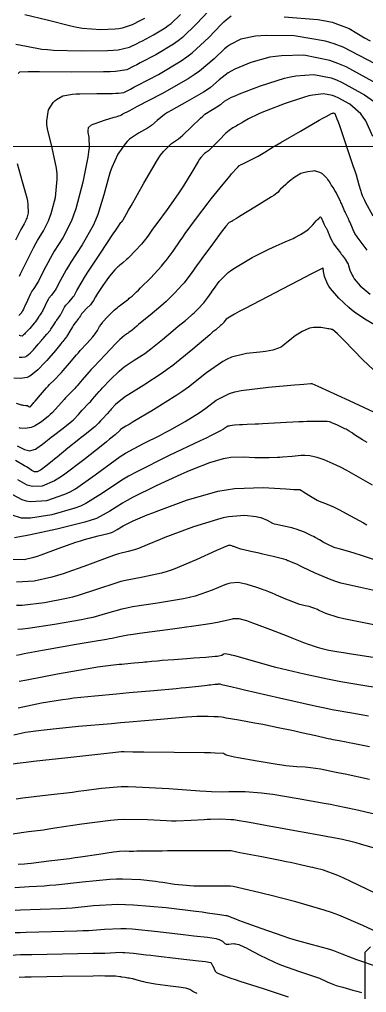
# Model space of a CAD drawing. Header units: metres. Extents: x 837117 to 838477, y 1189012 to 1191015.
# Drawn here: x 838280.9 to 838346.1, y 1189654.7 to 1189837.8 of the extents above; entities that cross this region are included whole.
import ezdxf

# ---------------------------------------------------------------- set-up
doc = ezdxf.new("R2010")
doc.units = ezdxf.units.M
doc.header["$LTSCALE"] = 0.3
doc.layers.add('COORD', color=7, linetype='Continuous', lineweight=20)
doc.layers.add('DRENAJE', color=5, linetype='Continuous', lineweight=25)
doc.layers.add('COTAS 10', color=1, linetype='Continuous')
doc.layers.add('COTAS INT', color=252, linetype='Continuous')

msp = doc.modelspace()

# ---------------------------------------------------------------- linework, layer by layer
at = {"layer": 'COORD'}
msp.add_line((837476.514, 1189813.872), (838476.514, 1189813.872), dxfattribs=at)
at = {"layer": 'COTAS 10'}
for points, elevation in [([(838280.178, 1189833.126), (838282.205, 1189832.742), (838285.062, 1189832.226), (838286.116, 1189832.123), (838287.284, 1189832.036), (838292.451, 1189831.867), (838297.444, 1189831.939), (838298.501, 1189832.004), (838299.418, 1189832.09), (838301.553, 1189832.565), (838302.989, 1189833.289), (838303.463, 1189833.533), (838303.971, 1189833.794), (838306.086, 1189834.893), (838308.285, 1189836.225), (838308.846, 1189836.634), (838309.386, 1189837.06), (838311.166, 1189838.743)], 1860), ([(838280.797, 1189774.254), (838281.377, 1189774.226), (838281.948, 1189774.331), (838282.11, 1189774.405), (838282.275, 1189774.498), (838282.887, 1189774.996), (838283.5, 1189775.634), (838283.665, 1189775.815), (838283.829, 1189775.998), (838284.405, 1189776.678), (838284.994, 1189777.387), (838285.165, 1189777.589), (838285.34, 1189777.794), (838286.003, 1189778.552), (838286.624, 1189779.299), (838286.773, 1189779.496), (838286.912, 1189779.69), (838287.33, 1189780.354), (838287.679, 1189780.944), (838287.775, 1189781.09), (838287.869, 1189781.23), (838288.205, 1189781.673), (838288.529, 1189782.118), (838288.616, 1189782.259), (838288.702, 1189782.408), (838289.001, 1189783.008), (838289.361, 1189783.655), (838289.485, 1189783.833), (838289.62, 1189784.01), (838290.194, 1189784.647), (838290.81, 1189785.36), (838290.971, 1189785.585), (838291.128, 1189785.823), (838291.661, 1189786.783), (838292.651, 1189788.498), (838293.096, 1189789.211), (838293.616, 1189790.028), (838296.111, 1189793.839), (838298.512, 1189797.452), (838298.972, 1189798.143), (838299.344, 1189798.701), (838299.948, 1189799.599), (838299.973, 1189799.623), (838299.987, 1189799.635), (838300.012, 1189799.655), (838300.042, 1189799.681), (838300.053, 1189799.691), (838300.065, 1189799.703), (838300.114, 1189799.753), (838300.163, 1189799.807), (838300.185, 1189799.833), (838300.215, 1189799.873), (838300.253, 1189799.928), (838300.269, 1189799.95), (838300.287, 1189799.974), (838300.371, 1189800.088), (838301.021, 1189801.228), (838301.397, 1189801.899), (838301.857, 1189802.726), (838304.224, 1189806.996), (838306.804, 1189811.355), (838307.398, 1189812.237), (838307.941, 1189812.978), (838309.468, 1189814.482), (838310.766, 1189815.319), (838311.164, 1189815.639), (838311.579, 1189815.998), (838313.22, 1189817.615), (838314.886, 1189819.252), (838315.318, 1189819.624), (838315.736, 1189819.96), (838317.142, 1189820.881), (838318.294, 1189821.534), (838318.553, 1189821.702), (838318.787, 1189821.864), (838319.414, 1189822.402), (838320.733, 1189823.155), (838321.402, 1189823.453), (838322.203, 1189823.789), (838326.194, 1189825.326), (838330.679, 1189826.74), (838331.792, 1189826.999), (838332.848, 1189827.2), (838336.194, 1189827.446), (838339.47, 1189826.784), (838340.482, 1189826.412), (838341.538, 1189825.959), (838345.732, 1189823.64), (838349.475, 1189820.955)], 1870), ([(838347.615, 1189780.314), (838345.786, 1189781.432), (838343.826, 1189782.718), (838343.292, 1189783.132), (838342.763, 1189783.572), (838340.884, 1189785.369), (838339.35, 1189787.184), (838339.038, 1189787.635), (838338.775, 1189788.064), (838338.231, 1189789.424), (838338.05, 1189790.401), (838338.015, 1189790.588), (838337.987, 1189790.738), (838337.941, 1189790.979), (838337.937, 1189790.983), (838337.936, 1189790.985), (838337.934, 1189790.987), (838337.928, 1189790.995), (838337.919, 1189791.002), (838337.915, 1189791.003), (838337.912, 1189791.003), (838337.897, 1189791), (838336.514, 1189790.287), (838335.647, 1189789.841), (838334.571, 1189789.285), (838328.938, 1189786.379), (838323.269, 1189783.419), (838322.169, 1189782.831), (838321.274, 1189782.343), (838319.74, 1189781.413), (838319.56, 1189781.168), (838319.519, 1189781.111), (838319.481, 1189781.058), (838319.377, 1189780.909), (838319.285, 1189780.786), (838319.255, 1189780.751), (838319.224, 1189780.714), (838319.096, 1189780.575), (838318.947, 1189780.43), (838318.902, 1189780.389), (838318.856, 1189780.347), (838318.676, 1189780.196), (838317.761, 1189779.422), (838317.25, 1189778.989), (838316.629, 1189778.461), (838313.457, 1189775.761), (838309.671, 1189772.704), (838308.663, 1189771.951), (838307.673, 1189771.239), (838304.239, 1189769.003), (838301.401, 1189767.238), (838300.785, 1189766.822), (838300.243, 1189766.438), (838298.9, 1189765.314), (838298.137, 1189764.493), (838297.961, 1189764.299), (838297.8, 1189764.121), (838297.345, 1189763.598), (838297.011, 1189763.209), (838296.926, 1189763.114), (838296.845, 1189763.026), (838296.579, 1189762.753), (838296.302, 1189762.468), (838296.213, 1189762.372), (838296.12, 1189762.269), (838295.74, 1189761.832), (838295.234, 1189761.313), (838295.06, 1189761.157), (838294.873, 1189760.996), (838294.077, 1189760.37), (838292.908, 1189759.469), (838292.486, 1189759.134), (838292.021, 1189758.762), (838289.985, 1189757.109), (838287.943, 1189755.44), (838287.474, 1189755.057), (838287.047, 1189754.71), (838285.854, 1189753.742), (838285.037, 1189753.13), (838284.848, 1189753.006), (838284.675, 1189752.901), (838284.182, 1189752.69), (838283.798, 1189752.679), (838283.693, 1189752.701), (838283.589, 1189752.734), (838283.219, 1189752.945), (838282.522, 1189753.404), (838282.212, 1189753.593), (838281.85, 1189753.809), (838280.12, 1189754.814)], 1880), ([(838279.194, 1189736.242), (838281.769, 1189736.178), (838283.591, 1189736.628), (838284.249, 1189736.833), (838284.975, 1189737.073), (838288.151, 1189738.231), (838291.499, 1189739.439), (838292.332, 1189739.711), (838293.125, 1189739.956), (838295.648, 1189740.613), (838297.577, 1189741.09), (838297.994, 1189741.221), (838298.361, 1189741.351), (838299.266, 1189741.818), (838300.077, 1189742.354), (838300.385, 1189742.529), (838300.729, 1189742.715), (838302.275, 1189743.479), (838304.892, 1189744.58), (838305.912, 1189744.977), (838307.06, 1189745.414), (838312.275, 1189747.33), (838318.168, 1189749.02), (838319.745, 1189749.316), (838321.297, 1189749.537), (838326.705, 1189749.714), (838330.95, 1189749.465), (838331.77, 1189749.418), (838332.435, 1189749.38), (838333.555, 1189749.321), (838333.889, 1189749.161), (838334.058, 1189749.058), (838334.262, 1189748.931), (838335.275, 1189748.264), (838336.507, 1189747.518), (838336.849, 1189747.341), (838337.19, 1189747.176), (838338.424, 1189746.69), (838339.896, 1189746.09), (838340.387, 1189745.855), (838340.915, 1189745.589), (838343.126, 1189744.378), (838345.527, 1189743.047), (838346.175, 1189742.706)], 1890), ([(838350.044, 1189711.728), (838345.764, 1189712.417), (838341.273, 1189713.173), (838340.038, 1189713.404), (838338.806, 1189713.644), (838334.388, 1189714.589), (838330.156, 1189715.602), (838329.042, 1189715.886), (838327.953, 1189716.171), (838324.229, 1189717.211), (838321.329, 1189718.039), (838320.759, 1189718.189), (838320.29, 1189718.306), (838319.44, 1189718.444), (838319.245, 1189718.347), (838319.19, 1189718.315), (838319.134, 1189718.281), (838318.927, 1189718.138), (838318.332, 1189717.985), (838318.032, 1189717.943), (838317.673, 1189717.902), (838315.886, 1189717.758), (838313.646, 1189717.607), (838313.001, 1189717.561), (838312.345, 1189717.514), (838309.889, 1189717.329), (838307.716, 1189717.154), (838307.239, 1189717.113), (838306.816, 1189717.075), (838305.737, 1189716.965), (838304.784, 1189716.862), (838304.44, 1189716.828), (838304.061, 1189716.792), (838302.405, 1189716.643), (838300.589, 1189716.483), (838300.11, 1189716.441), (838299.642, 1189716.399), (838298.036, 1189716.253), (838295.567, 1189715.917), (838294.554, 1189715.755), (838293.399, 1189715.563), (838288.036, 1189714.62), (838282.248, 1189713.502), (838280.823, 1189713.2)], 1900), ([(838348.683, 1189681.573), (838344.954, 1189682.615), (838344.137, 1189682.837), (838343.413, 1189683.029), (838341.573, 1189683.483), (838339.613, 1189683.867), (838338.813, 1189684.016), (838337.901, 1189684.184), (838333.679, 1189684.942), (838329.205, 1189685.745), (838328.135, 1189685.941), (838327.137, 1189686.125), (838324.143, 1189686.692), (838321.775, 1189687.086), (838321.172, 1189687.16), (838320.592, 1189687.219), (838318.688, 1189687.309), (838316.771, 1189687.264), (838316.182, 1189687.239), (838315.569, 1189687.209), (838313.146, 1189687.052), (838310.311, 1189686.954), (838309.439, 1189686.96), (838308.528, 1189686.981), (838304.922, 1189687.176), (838300.687, 1189687.23), (838299.381, 1189687.161), (838298.016, 1189687.056), (838292.601, 1189686.375), (838287.543, 1189685.593), (838286.402, 1189685.424), (838285.374, 1189685.277), (838282.601, 1189684.917), (838279.534, 1189684.485)], 1910), ([(838279.174, 1189661.746), (838281.066, 1189661.825), (838282.03, 1189661.849), (838283.186, 1189661.874), (838288.948, 1189661.972), (838294.745, 1189662.074), (838295.922, 1189662.102), (838296.913, 1189662.13), (838298.948, 1189662.229), (838299.965, 1189662.266), (838300.316, 1189662.254), (838300.695, 1189662.233), (838302.314, 1189662.078), (838304.701, 1189661.798), (838305.565, 1189661.698), (838306.517, 1189661.588), (838310.688, 1189661.109), (838314.509, 1189660.666), (838315.241, 1189660.579), (838315.83, 1189660.506), (838316.781, 1189660.374), (838316.811, 1189660.338), (838316.832, 1189660.317), (838316.877, 1189660.276), (838316.961, 1189660.151), (838316.997, 1189660.087), (838317.039, 1189660.011), (838317.235, 1189659.632), (838317.442, 1189659.215), (838317.491, 1189659.115), (838317.536, 1189659.022), (838317.669, 1189658.74), (838317.924, 1189658.482), (838318.047, 1189658.403), (838318.192, 1189658.321), (838318.904, 1189658), (838320.618, 1189657.403), (838321.396, 1189657.147), (838322.305, 1189656.853), (838326.68, 1189655.462), (838331.397, 1189653.86)], 1920)]:
    msp.add_lwpolyline(points, dxfattribs=dict(at, elevation=elevation))
at = {"layer": 'COTAS INT'}
for points, elevation in [([(838316.37, 1189839.321), (838314.177, 1189836.961), (838311.5, 1189834.43), (838310.688, 1189833.789), (838309.844, 1189833.174), (838306.538, 1189831.171), (838303.558, 1189829.619), (838302.92, 1189829.288), (838302.363, 1189829.001), (838301.029, 1189828.32), (838298.94, 1189828.012), (838297.909, 1189827.96), (838296.68, 1189827.921), (838290.606, 1189827.901), (838284.641, 1189827.945), (838283.482, 1189827.947), (838282.537, 1189827.945), (838280.902, 1189827.901), (838280.623, 1189827.659)], 1862), ([(838280.848, 1189789.468), (838281.081, 1189789.932), (838282.252, 1189792.315), (838283.6, 1189794.978), (838283.946, 1189795.618), (838284.279, 1189796.217), (838285.382, 1189798.032), (838286.349, 1189799.929), (838286.597, 1189800.58), (838286.836, 1189801.286), (838287.628, 1189804.289), (838287.978, 1189807.772), (838287.938, 1189808.779), (838287.839, 1189809.806), (838286.989, 1189813.672), (838286.14, 1189817.196), (838286.042, 1189818.007), (838286.003, 1189818.746), (838286.358, 1189820.821), (838287.224, 1189822.195), (838287.506, 1189822.492), (838287.808, 1189822.753), (838289.052, 1189823.396), (838290.857, 1189823.716), (838291.511, 1189823.774), (838292.233, 1189823.819), (838295.399, 1189823.87), (838298.374, 1189823.88), (838298.976, 1189823.899), (838299.481, 1189823.924), (838300.504, 1189824.075), (838301.738, 1189824.712), (838302.377, 1189825.044), (838303.145, 1189825.444), (838306.989, 1189827.45), (838311.295, 1189830.006), (838312.354, 1189830.753), (838313.355, 1189831.516), (838316.485, 1189834.413), (838318.797, 1189836.866), (838319.281, 1189837.35), (838319.698, 1189837.75), (838320.639, 1189838.487)], 1864), ([(838304.385, 1189837.97), (838304.006, 1189837.777), (838303.614, 1189837.578), (838302.078, 1189836.809), (838300.174, 1189836.165), (838299.548, 1189836.045), (838298.881, 1189835.949), (838296.116, 1189835.815), (838292.729, 1189836.118), (838291.669, 1189836.299), (838290.556, 1189836.521), (838286.096, 1189837.674), (838281.899, 1189838.698)], 1858), ([(838330.639, 1189838.316), (838336.974, 1189837.781), (838338.376, 1189837.556), (838339.625, 1189837.299), (838342.864, 1189836.091), (838345.762, 1189834.346), (838346.796, 1189833.75)], 1864), ([(838347.718, 1189829.465), (838341.706, 1189832.602), (838340.052, 1189833.223), (838338.404, 1189833.736), (838332.491, 1189834.693), (838327.379, 1189834.757), (838326.236, 1189834.707), (838325.211, 1189834.628), (838322.491, 1189834.1), (838320.533, 1189833.096), (838319.988, 1189832.718), (838319.442, 1189832.296), (838317.462, 1189830.409), (838314.742, 1189828.078), (838313.73, 1189827.376), (838312.607, 1189826.649), (838307.613, 1189823.819), (838303.002, 1189821.406), (838302.12, 1189820.943), (838301.408, 1189820.568), (838300.259, 1189819.953), (838300.185, 1189819.901), (838300.15, 1189819.88), (838300.109, 1189819.858), (838299.909, 1189819.755), (838299.288, 1189819.533), (838298.981, 1189819.434), (838298.616, 1189819.32), (838296.812, 1189818.773), (838295.017, 1189818.171), (838294.659, 1189818.021), (838294.361, 1189817.879), (838293.783, 1189817.427), (838293.694, 1189816.906), (838293.703, 1189816.721), (838293.728, 1189816.517), (838293.941, 1189815.633), (838293.95, 1189813.728), (838293.845, 1189812.88), (838293.695, 1189811.894), (838292.765, 1189807.177), (838291.44, 1189802.152), (838291.04, 1189800.971), (838290.625, 1189799.881), (838289.006, 1189796.706), (838287.409, 1189794.181), (838287.008, 1189793.501), (838286.624, 1189792.829), (838285.388, 1189790.471), (838284.43, 1189788.563), (838284.223, 1189788.174), (838284.04, 1189787.846), (838283.587, 1189787.165), (838283.224, 1189786.646), (838283.098, 1189786.419), (838282.96, 1189786.157), (838282.37, 1189784.91), (838281.827, 1189783.709), (838281.719, 1189783.475), (838281.631, 1189783.284), (838281.465, 1189782.952), (838281.42, 1189782.892), (838281.407, 1189782.874), (838281.394, 1189782.854), (838281.347, 1189782.775), (838281.263, 1189782.653), (838281.226, 1189782.607), (838281.183, 1189782.555), (838280.982, 1189782.322), (838280.759, 1189782.111)], 1866), ([(838348.522, 1189825.412), (838342.287, 1189828.858), (838340.716, 1189829.532), (838339.212, 1189830.085), (838334.343, 1189831.069), (838330.114, 1189830.978), (838329.014, 1189830.853), (838327.945, 1189830.684), (838324.343, 1189829.713), (838321.368, 1189828.443), (838320.695, 1189828.085), (838320.088, 1189827.726), (838318.438, 1189826.406), (838316.764, 1189824.971), (838316.142, 1189824.539), (838315.45, 1189824.091), (838312.377, 1189822.35), (838309.369, 1189820.683), (838308.719, 1189820.283), (838308.147, 1189819.91), (838306.739, 1189818.784), (838305.664, 1189817.842), (838305.302, 1189817.585), (838304.911, 1189817.329), (838303.268, 1189816.419), (838301.558, 1189815.26), (838301.127, 1189814.848), (838300.713, 1189814.397), (838299.368, 1189812.436), (838298.22, 1189809.916), (838297.93, 1189809.111), (838297.652, 1189808.26), (838296.75, 1189804.802), (838295.617, 1189801.069), (838295.194, 1189800.046), (838294.724, 1189799.026), (838292.63, 1189795.381), (838290.539, 1189792.144), (838290.07, 1189791.383), (838289.649, 1189790.68), (838288.524, 1189788.627), (838287.779, 1189787.193), (838287.597, 1189786.88), (838287.425, 1189786.603), (838286.891, 1189785.906), (838286.422, 1189785.328), (838286.292, 1189785.126), (838286.161, 1189784.906), (838285.685, 1189783.959), (838285.264, 1189783.059), (838285.168, 1189782.867), (838285.08, 1189782.701), (838284.835, 1189782.312), (838284.644, 1189782.061), (838284.591, 1189781.982), (838284.537, 1189781.899), (838284.339, 1189781.564), (838283.98, 1189781.051), (838283.825, 1189780.855), (838283.646, 1189780.636), (838282.795, 1189779.651), (838281.963, 1189778.741), (838281.795, 1189778.569), (838281.653, 1189778.432), (838281.367, 1189778.226), (838281.096, 1189778.288), (838280.964, 1189778.319), (838280.808, 1189778.357)], 1868), ([(838347.314, 1189815.761), (838345.963, 1189818.718), (838345.507, 1189819.408), (838345.015, 1189820.042), (838342.943, 1189821.869), (838340.79, 1189823.059), (838340.247, 1189823.292), (838339.728, 1189823.483), (838338.046, 1189823.823), (838336.004, 1189823.576), (838335.257, 1189823.398), (838334.431, 1189823.171), (838330.795, 1189821.954), (838327.216, 1189820.583), (838326.426, 1189820.26), (838325.724, 1189819.961), (838323.914, 1189819.086), (838322.866, 1189818.478), (838322.644, 1189818.347), (838322.452, 1189818.232), (838322.004, 1189817.955), (838321.695, 1189817.769), (838321.59, 1189817.713), (838321.477, 1189817.654), (838320.998, 1189817.421), (838320.267, 1189816.899), (838319.994, 1189816.657), (838319.691, 1189816.373), (838318.343, 1189814.998), (838316.992, 1189813.618), (838316.687, 1189813.331), (838316.412, 1189813.086), (838315.668, 1189812.545), (838314.962, 1189811.85), (838314.711, 1189811.507), (838314.436, 1189811.099), (838313.243, 1189809.084), (838311.711, 1189806.52), (838311.222, 1189805.766), (838310.706, 1189804.993), (838308.607, 1189802.042), (838306.664, 1189799.406), (838306.246, 1189798.831), (838305.88, 1189798.323), (838304.99, 1189797.05), (838304.296, 1189796.115), (838304.052, 1189795.82), (838303.787, 1189795.511), (838302.644, 1189794.265), (838301.498, 1189793.097), (838301.23, 1189792.836), (838300.984, 1189792.603), (838300.276, 1189791.987), (838299.704, 1189791.521), (838299.543, 1189791.383), (838299.382, 1189791.24), (838298.793, 1189790.69), (838298.086, 1189789.881), (838297.851, 1189789.575), (838297.598, 1189789.234), (838296.542, 1189787.706), (838295.564, 1189786.211), (838295.36, 1189785.891), (838295.185, 1189785.612), (838294.797, 1189784.939), (838294.477, 1189784.453), (838294.346, 1189784.291), (838294.195, 1189784.117), (838293.497, 1189783.388), (838292.818, 1189782.693), (838292.679, 1189782.54), (838292.562, 1189782.404), (838292.317, 1189782.057), (838292.139, 1189781.758), (838292.064, 1189781.652), (838291.978, 1189781.535), (838291.575, 1189781.033), (838291.094, 1189780.398), (838290.958, 1189780.199), (838290.822, 1189779.989), (838290.322, 1189779.143), (838289.877, 1189778.366), (838289.775, 1189778.199), (838289.683, 1189778.052), (838289.427, 1189777.697), (838289.033, 1189777.229), (838288.853, 1189777.01), (838288.642, 1189776.754), (838287.625, 1189775.509), (838286.382, 1189774.043), (838286.029, 1189773.647), (838285.672, 1189773.256), (838284.351, 1189771.882), (838283.032, 1189770.809), (838282.677, 1189770.608), (838282.326, 1189770.449), (838281.097, 1189770.221), (838279.845, 1189770.281)], 1872), ([(838280.246, 1189765.621), (838281.19, 1189765.311), (838281.397, 1189765.255), (838281.581, 1189765.212), (838282.051, 1189765.166), (838282.334, 1189765.162), (838282.4, 1189765.146), (838282.46, 1189765.124), (838282.634, 1189764.991), (838282.779, 1189764.893), (838282.823, 1189764.893), (838282.867, 1189764.905), (838283.037, 1189765.047), (838283.417, 1189765.502), (838283.594, 1189765.711), (838283.802, 1189765.957), (838284.811, 1189767.145), (838285.959, 1189768.458), (838286.255, 1189768.783), (838286.541, 1189769.091), (838287.496, 1189770.061), (838288.468, 1189771.058), (838288.765, 1189771.383), (838289.075, 1189771.728), (838290.296, 1189773.151), (838291.595, 1189774.673), (838291.953, 1189775.081), (838292.311, 1189775.484), (838293.6, 1189776.89), (838294.683, 1189778.091), (838294.911, 1189778.365), (838295.107, 1189778.613), (838295.558, 1189779.294), (838295.807, 1189779.781), (838295.876, 1189779.906), (838295.946, 1189780.027), (838296.202, 1189780.429), (838296.517, 1189780.846), (838296.625, 1189780.977), (838296.742, 1189781.114), (838297.24, 1189781.663), (838297.799, 1189782.242), (838297.956, 1189782.397), (838298.113, 1189782.551), (838298.685, 1189783.089), (838299.303, 1189783.625), (838299.489, 1189783.777), (838299.681, 1189783.932), (838300.428, 1189784.503), (838301.158, 1189785.05), (838301.339, 1189785.189), (838301.512, 1189785.322), (838302.063, 1189785.757), (838302.896, 1189786.528), (838303.247, 1189786.874), (838303.65, 1189787.276), (838305.541, 1189789.203), (838307.546, 1189791.373), (838308.022, 1189791.928), (838308.463, 1189792.462), (838309.766, 1189794.227), (838311.096, 1189796.166), (838311.554, 1189796.81), (838312.05, 1189797.502), (838314.165, 1189800.388), (838316.372, 1189803.317), (838316.927, 1189804.035), (838317.457, 1189804.713), (838319.168, 1189806.83), (838320.477, 1189808.39), (838320.754, 1189808.718), (838320.993, 1189809), (838321.549, 1189809.646), (838321.83, 1189809.954), (838321.897, 1189810.024), (838321.958, 1189810.088), (838322.139, 1189810.263), (838322.531, 1189810.496), (838322.725, 1189810.596), (838322.957, 1189810.711), (838324.103, 1189811.256), (838325.395, 1189811.892), (838325.718, 1189812.065), (838326.026, 1189812.236), (838327.014, 1189812.843), (838328.581, 1189813.813), (838329.254, 1189814.214), (838330.03, 1189814.672), (838333.698, 1189816.803), (838337.233, 1189818.832), (838337.926, 1189819.226), (838338.496, 1189819.547), (838339.52, 1189820.102), (838339.71, 1189820.165), (838339.753, 1189820.177), (838339.792, 1189820.186), (838339.898, 1189820.199), (838339.986, 1189820.182), (838340.013, 1189820.172), (838340.041, 1189820.159), (838340.153, 1189820.097), (838340.556, 1189819.129), (838340.767, 1189818.546), (838341.021, 1189817.826), (838342.3, 1189814.086), (838343.617, 1189810.136), (838343.895, 1189809.283), (838344.136, 1189808.534), (838344.693, 1189806.701), (838344.978, 1189805.694), (838345.047, 1189805.466), (838345.111, 1189805.26), (838345.309, 1189804.702), (838345.609, 1189804.059), (838345.738, 1189803.8), (838345.886, 1189803.507), (838347.283, 1189800.815)], 1874), ([(838280.453, 1189810.698), (838281.399, 1189807.315), (838282.233, 1189804.258), (838282.372, 1189803.58), (838282.47, 1189802.975), (838282.491, 1189801.401), (838282.233, 1189800.42), (838282.155, 1189800.189), (838282.074, 1189799.977), (838281.758, 1189799.357), (838281.306, 1189798.577), (838281.14, 1189798.263), (838280.956, 1189797.907), (838280.14, 1189796.266)], 1862), ([(838346.253, 1189794.384), (838345.311, 1189795.622), (838345.095, 1189795.905), (838344.898, 1189796.163), (838344.351, 1189796.878), (838343.938, 1189797.508), (838343.828, 1189797.712), (838343.718, 1189797.928), (838343.333, 1189798.814), (838342.971, 1189799.708), (838342.875, 1189799.929), (838342.781, 1189800.139), (838342.458, 1189800.803), (838342.153, 1189801.413), (838342.07, 1189801.588), (838341.989, 1189801.766), (838341.701, 1189802.435), (838341.391, 1189803.157), (838341.296, 1189803.368), (838341.197, 1189803.585), (838340.804, 1189804.412), (838340.397, 1189805.209), (838340.288, 1189805.407), (838340.182, 1189805.596), (838339.811, 1189806.195), (838339.479, 1189806.697), (838339.396, 1189806.823), (838339.317, 1189806.945), (838339.064, 1189807.34), (838338.81, 1189807.712), (838338.729, 1189807.818), (838338.645, 1189807.926), (838338.303, 1189808.329), (838337.901, 1189808.695), (838337.779, 1189808.78), (838337.651, 1189808.858), (838337.149, 1189809.078), (838336.702, 1189809.215), (838336.609, 1189809.24), (838336.53, 1189809.26), (838336.356, 1189809.286), (838336.112, 1189809.259), (838335.989, 1189809.245), (838335.109, 1189809.147), (838334.239, 1189808.962), (838334.005, 1189808.881), (838333.775, 1189808.787), (838332.967, 1189808.339), (838332.273, 1189807.855), (838332.113, 1189807.738), (838331.968, 1189807.629), (838331.562, 1189807.297), (838331.201, 1189806.976), (838331.084, 1189806.873), (838330.96, 1189806.765), (838330.452, 1189806.326), (838329.967, 1189805.883), (838329.857, 1189805.772), (838329.758, 1189805.666), (838329.491, 1189805.326), (838328.703, 1189804.703), (838328.277, 1189804.418), (838327.76, 1189804.085), (838325.139, 1189802.476), (838322.547, 1189800.917), (838322.049, 1189800.615), (838321.645, 1189800.369), (838320.978, 1189799.949), (838320.927, 1189799.899), (838320.912, 1189799.886), (838320.897, 1189799.874), (838320.836, 1189799.836), (838320.77, 1189799.802), (838320.732, 1189799.784), (838320.659, 1189799.754), (838320.555, 1189799.708), (838320.516, 1189799.69), (838320.473, 1189799.668), (838320.281, 1189799.571), (838319.665, 1189798.884), (838319.354, 1189798.492), (838318.983, 1189798.011), (838317.136, 1189795.543), (838315.159, 1189792.844), (838314.706, 1189792.217), (838314.294, 1189791.642), (838313.145, 1189790.003), (838312.135, 1189788.65), (838311.81, 1189788.256), (838311.466, 1189787.853), (838310.06, 1189786.327), (838308.418, 1189784.726), (838307.925, 1189784.275), (838307.416, 1189783.821), (838305.44, 1189782.154), (838303.649, 1189780.699), (838303.257, 1189780.379), (838302.909, 1189780.094), (838302.028, 1189779.361), (838301.458, 1189778.9), (838301.306, 1189778.787), (838301.157, 1189778.679), (838300.639, 1189778.342), (838299.769, 1189777.606), (838299.398, 1189777.247), (838298.97, 1189776.82), (838296.953, 1189774.719), (838294.84, 1189772.445), (838294.352, 1189771.909), (838293.906, 1189771.414), (838292.646, 1189769.967), (838291.72, 1189768.888), (838291.486, 1189768.627), (838291.26, 1189768.381), (838290.523, 1189767.625), (838289.756, 1189766.838), (838289.511, 1189766.571), (838289.252, 1189766.285), (838288.2, 1189765.075), (838287.015, 1189763.797), (838286.673, 1189763.467), (838286.324, 1189763.148), (838285.014, 1189762.079), (838283.721, 1189761.282), (838283.383, 1189761.133), (838283.054, 1189761.016), (838281.94, 1189760.855), (838281.027, 1189760.913), (838280.826, 1189760.934)], 1876), ([(838280.459, 1189757.536), (838281.559, 1189756.981), (838281.826, 1189756.876), (838282.077, 1189756.791), (838282.849, 1189756.657), (838283.614, 1189756.846), (838283.861, 1189756.965), (838284.123, 1189757.113), (838285.197, 1189757.885), (838286.468, 1189758.9), (838286.855, 1189759.201), (838287.257, 1189759.51), (838288.835, 1189760.698), (838290.336, 1189761.877), (838290.689, 1189762.18), (838291.015, 1189762.474), (838291.97, 1189763.454), (838292.686, 1189764.277), (838292.862, 1189764.472), (838293.029, 1189764.653), (838293.551, 1189765.189), (838294.052, 1189765.703), (838294.206, 1189765.871), (838294.366, 1189766.049), (838294.995, 1189766.782), (838295.853, 1189767.768), (838296.157, 1189768.104), (838296.489, 1189768.469), (838297.926, 1189770.017), (838299.606, 1189771.629), (838300.091, 1189772.034), (838300.585, 1189772.422), (838302.439, 1189773.673), (838304.415, 1189774.959), (838304.985, 1189775.369), (838305.565, 1189775.802), (838307.743, 1189777.561), (838309.769, 1189779.277), (838310.254, 1189779.684), (838310.705, 1189780.061), (838312.058, 1189781.175), (838313.136, 1189782.084), (838313.414, 1189782.332), (838313.683, 1189782.578), (838314.578, 1189783.451), (838315.345, 1189784.283), (838315.533, 1189784.503), (838315.71, 1189784.718), (838316.261, 1189785.456), (838316.888, 1189786.35), (838317.112, 1189786.664), (838317.36, 1189787.006), (838318.438, 1189788.478), (838320.129, 1189790.177), (838320.762, 1189790.661), (838321.467, 1189791.152), (838324.61, 1189792.975), (838327.755, 1189794.568), (838328.462, 1189794.913), (838329.097, 1189795.217), (838330.797, 1189795.97), (838331.994, 1189796.468), (838332.312, 1189796.612), (838332.624, 1189796.758), (838333.701, 1189797.307), (838334.69, 1189797.936), (838334.945, 1189798.132), (838335.193, 1189798.338), (838336.024, 1189799.161), (838336.67, 1189799.884), (838336.801, 1189800.027), (838336.912, 1189800.145), (838337.14, 1189800.363), (838337.23, 1189800.432), (838337.254, 1189800.456), (838337.278, 1189800.481), (838337.359, 1189800.589), (838337.438, 1189800.651), (838337.46, 1189800.647), (838337.483, 1189800.634), (838337.566, 1189800.512), (838337.701, 1189800.224), (838337.757, 1189800.107), (838337.82, 1189799.973), (838338.117, 1189799.356), (838338.425, 1189798.72), (838338.496, 1189798.574), (838338.561, 1189798.441), (838338.747, 1189798.072), (838338.918, 1189797.705), (838338.974, 1189797.573), (838339.035, 1189797.428), (838339.286, 1189796.799), (838339.645, 1189796.048), (838339.773, 1189795.827), (838339.914, 1189795.6), (838340.526, 1189794.734), (838341.189, 1189793.87), (838341.362, 1189793.644), (838341.53, 1189793.425), (838342.097, 1189792.681), (838342.56, 1189791.941), (838342.662, 1189791.723), (838342.754, 1189791.5), (838342.99, 1189790.65), (838343.387, 1189789.657), (838343.579, 1189789.345), (838343.807, 1189789.016), (838344.926, 1189787.691), (838346.81, 1189786.09)], 1878), ([(838349.467, 1189769.907), (838345.448, 1189773.76), (838341.883, 1189777.388), (838341.196, 1189778.076), (838340.638, 1189778.627), (838339.707, 1189779.476), (838339.61, 1189779.45), (838339.578, 1189779.45), (838339.545, 1189779.453), (838339.407, 1189779.49), (838339.025, 1189779.578), (838338.837, 1189779.613), (838338.614, 1189779.653), (838337.513, 1189779.835), (838336.164, 1189779.846), (838335.784, 1189779.777), (838335.401, 1189779.678), (838333.999, 1189779.06), (838332.682, 1189778.237), (838332.354, 1189778.007), (838332.043, 1189777.777), (838331.049, 1189776.942), (838330.121, 1189776.219), (838329.85, 1189776.06), (838329.574, 1189775.92), (838328.527, 1189775.562), (838327.107, 1189775.323), (838326.595, 1189775.258), (838326.032, 1189775.193), (838323.571, 1189774.96), (838320.715, 1189774.258), (838319.903, 1189773.897), (838319.081, 1189773.463), (838316.04, 1189771.294), (838312.619, 1189768.619), (838311.559, 1189767.867), (838310.451, 1189767.11), (838306.04, 1189764.333), (838302.216, 1189762.053), (838301.478, 1189761.609), (838300.879, 1189761.246), (838299.873, 1189760.611), (838299.786, 1189760.517), (838299.765, 1189760.495), (838299.747, 1189760.474), (838299.656, 1189760.369), (838299.646, 1189760.358), (838299.637, 1189760.348), (838299.606, 1189760.317), (838299.575, 1189760.284), (838299.564, 1189760.273), (838299.554, 1189760.261), (838299.51, 1189760.211), (838299.452, 1189760.151), (838299.432, 1189760.133), (838299.41, 1189760.115), (838299.319, 1189760.043), (838299.184, 1189759.939), (838299.136, 1189759.9), (838299.082, 1189759.858), (838298.848, 1189759.667), (838297.786, 1189758.809), (838297.21, 1189758.345), (838296.513, 1189757.783), (838292.978, 1189754.935), (838289.138, 1189752.054), (838288.247, 1189751.471), (838287.432, 1189750.981), (838285.114, 1189749.985), (838283.307, 1189749.933), (838282.815, 1189750.037), (838282.326, 1189750.193), (838280.587, 1189751.187)], 1882), ([(838278.616, 1189748.917), (838281.307, 1189747.463), (838282.101, 1189747.246), (838282.918, 1189747.108), (838286.046, 1189747.28), (838289.424, 1189748.443), (838290.399, 1189748.931), (838291.39, 1189749.49), (838295.11, 1189752.107), (838298.834, 1189754.891), (838299.828, 1189755.555), (838300.806, 1189756.173), (838304.203, 1189758.023), (838307.408, 1189759.599), (838308.264, 1189760.046), (838309.108, 1189760.496), (838312.043, 1189762.16), (838314.665, 1189763.803), (838315.31, 1189764.24), (838315.922, 1189764.67), (838317.84, 1189766.16), (838320.382, 1189767.416), (838321.387, 1189767.699), (838322.522, 1189767.953), (838327.707, 1189768.634), (838332.592, 1189769.034), (838333.538, 1189769.111), (838334.307, 1189769.172), (838335.615, 1189769.272), (838335.748, 1189769.275), (838335.776, 1189769.276), (838335.8, 1189769.277), (838335.855, 1189769.281), (838336.943, 1189768.798), (838337.618, 1189768.492), (838338.456, 1189768.11), (838342.831, 1189766.11), (838347.563, 1189763.885)], 1884), ([(838346.217, 1189758.201), (838345.357, 1189758.701), (838343.824, 1189759.648), (838343.493, 1189759.923), (838343.392, 1189759.999), (838343.287, 1189760.075), (838342.873, 1189760.347), (838342.268, 1189760.681), (838342.041, 1189760.795), (838341.79, 1189760.919), (838340.67, 1189761.446), (838339.592, 1189761.913), (838339.366, 1189761.999), (838339.173, 1189762.066), (838338.739, 1189762.154), (838338.297, 1189762.133), (838338.098, 1189762.132), (838337.866, 1189762.132), (838336.751, 1189762.152), (838334.896, 1189762.131), (838334.197, 1189762.107), (838333.417, 1189762.074), (838329.929, 1189761.889), (838326.531, 1189761.695), (838325.807, 1189761.656), (838325.178, 1189761.624), (838323.688, 1189761.565), (838322.786, 1189761.536), (838322.528, 1189761.523), (838322.265, 1189761.509), (838321.285, 1189761.439), (838320.42, 1189761.325), (838320.231, 1189761.283), (838320.064, 1189761.236), (838319.64, 1189761.027), (838319.32, 1189760.778), (838319.218, 1189760.707), (838319.111, 1189760.634), (838318.674, 1189760.36), (838316.907, 1189759.482), (838315.961, 1189759.028), (838314.816, 1189758.482), (838309.034, 1189755.75), (838302.807, 1189752.64), (838301.382, 1189751.857), (838300.088, 1189751.107), (838296.495, 1189748.677), (838293.366, 1189746.703), (838292.363, 1189746.24), (838291.302, 1189745.814), (838286.978, 1189744.575), (838282.934, 1189743.97), (838282.049, 1189743.942), (838281.266, 1189743.975), (838279.286, 1189744.599)], 1886), ([(838347.266, 1189750.176), (838342.406, 1189752.901), (838341.354, 1189753.462), (838340.429, 1189753.938), (838338.149, 1189754.96), (838336.851, 1189755.361), (838336.546, 1189755.448), (838336.263, 1189755.523), (838335.437, 1189755.704), (838334.518, 1189755.754), (838334.177, 1189755.746), (838333.799, 1189755.729), (838332.121, 1189755.59), (838330.292, 1189755.424), (838329.818, 1189755.389), (838329.358, 1189755.359), (838327.814, 1189755.294), (838326.189, 1189755.295), (838325.678, 1189755.307), (838325.141, 1189755.324), (838322.98, 1189755.428), (838320.577, 1189755.35), (838319.887, 1189755.251), (838319.186, 1189755.12), (838316.567, 1189754.369), (838313.397, 1189753.117), (838312.35, 1189752.67), (838311.229, 1189752.179), (838306.567, 1189750.044), (838302.106, 1189747.836), (838301.112, 1189747.3), (838300.222, 1189746.796), (838297.88, 1189745.247), (838295.342, 1189743.916), (838294.328, 1189743.55), (838293.18, 1189743.184), (838287.91, 1189741.871), (838282.949, 1189740.831), (838281.996, 1189740.638), (838281.225, 1189740.487), (838279.956, 1189740.281)], 1888), ([(838350.986, 1189734.979), (838345.157, 1189736.927), (838343.979, 1189737.311), (838342.989, 1189737.627), (838340.986, 1189738.208), (838340.222, 1189738.393), (838340.013, 1189738.46), (838339.805, 1189738.534), (838339.065, 1189738.857), (838338.347, 1189739.235), (838338.153, 1189739.343), (838337.961, 1189739.454), (838337.287, 1189739.866), (838336.45, 1189740.342), (838336.155, 1189740.493), (838335.834, 1189740.652), (838334.446, 1189741.296), (838332.895, 1189741.898), (838332.471, 1189742.031), (838332.048, 1189742.15), (838330.541, 1189742.459), (838329.166, 1189742.747), (838328.827, 1189742.853), (838328.506, 1189742.97), (838327.498, 1189743.486), (838326.295, 1189743.99), (838325.851, 1189744.098), (838325.358, 1189744.194), (838323.181, 1189744.427), (838320.194, 1189744.192), (838319.192, 1189743.991), (838318.114, 1189743.732), (838313.588, 1189742.308), (838309.199, 1189740.692), (838308.208, 1189740.312), (838307.313, 1189739.961), (838304.891, 1189738.939), (838303.253, 1189738.245), (838302.852, 1189738.101), (838302.475, 1189737.978), (838301.303, 1189737.709), (838299.511, 1189737.229), (838298.741, 1189736.974), (838297.853, 1189736.665), (838293.661, 1189735.108), (838289.108, 1189733.487), (838287.992, 1189733.138), (838286.939, 1189732.833), (838283.661, 1189732.091), (838280.298, 1189731.896)], 1892), ([(838348.931, 1189730.06), (838345.01, 1189730.895), (838341.312, 1189731.742), (838340.368, 1189732.024), (838339.459, 1189732.325), (838336.464, 1189733.581), (838334.099, 1189734.749), (838333.587, 1189734.994), (838333.138, 1189735.206), (838332.031, 1189735.687), (838331.446, 1189735.908), (838331.325, 1189735.954), (838331.222, 1189735.994), (838330.999, 1189736.086), (838330.563, 1189736.214), (838330.326, 1189736.277), (838330.038, 1189736.352), (838328.581, 1189736.721), (838326.851, 1189737.143), (838326.392, 1189737.252), (838325.942, 1189737.356), (838324.389, 1189737.701), (838323.078, 1189737.999), (838322.78, 1189738.074), (838322.511, 1189738.145), (838321.775, 1189738.373), (838321.286, 1189738.554), (838321.172, 1189738.595), (838321.067, 1189738.634), (838320.768, 1189738.741), (838320.547, 1189738.812), (838320.492, 1189738.827), (838320.439, 1189738.841), (838320.269, 1189738.874), (838319.232, 1189738.466), (838318.633, 1189738.202), (838317.898, 1189737.872), (838314.114, 1189736.132), (838309.735, 1189734.308), (838308.624, 1189733.924), (838307.558, 1189733.593), (838304.077, 1189732.834), (838300.827, 1189732.239), (838299.908, 1189732.01), (838298.979, 1189731.754), (838295.553, 1189730.598), (838291.901, 1189729.388), (838290.83, 1189729.097), (838289.733, 1189728.825), (838285.553, 1189728.003), (838281.402, 1189727.551), (838280.323, 1189727.512)], 1894), ([(838349.034, 1189723.581), (838343.104, 1189724.74), (838341.867, 1189725.014), (838340.805, 1189725.268), (838338.434, 1189726.015), (838337.349, 1189726.546), (838337.098, 1189726.664), (838336.869, 1189726.769), (838336.223, 1189727.04), (838335.665, 1189727.217), (838335.491, 1189727.262), (838335.309, 1189727.306), (838334.584, 1189727.449), (838333.548, 1189727.727), (838333.171, 1189727.856), (838332.754, 1189728.007), (838330.922, 1189728.741), (838329.162, 1189729.482), (838328.791, 1189729.638), (838328.47, 1189729.773), (838327.73, 1189730.081), (838327.104, 1189730.321), (838326.856, 1189730.412), (838326.575, 1189730.513), (838325.286, 1189730.97), (838323.862, 1189731.423), (838323.495, 1189731.523), (838323.139, 1189731.611), (838321.953, 1189731.834), (838320.537, 1189731.712), (838320.037, 1189731.581), (838319.489, 1189731.409), (838317.119, 1189730.438), (838313.915, 1189729.302), (838312.842, 1189729.025), (838311.688, 1189728.764), (838306.85, 1189727.96), (838302.144, 1189727.248), (838301.074, 1189727.046), (838300.105, 1189726.842), (838297.446, 1189726.088), (838294.695, 1189725.288), (838293.668, 1189725.055), (838292.527, 1189724.817), (838287.446, 1189723.916), (838282.506, 1189723.205), (838281.454, 1189723.088), (838280.538, 1189723.005)], 1896), ([(838348.171, 1189717.601), (838342.878, 1189718.428), (838341.804, 1189718.601), (838340.899, 1189718.749), (838339.045, 1189719.079), (838338.261, 1189719.271), (838338.031, 1189719.331), (838337.796, 1189719.394), (838336.899, 1189719.649), (838335.939, 1189719.949), (838335.664, 1189720.042), (838335.384, 1189720.138), (838334.342, 1189720.518), (838332.742, 1189721.136), (838332.11, 1189721.382), (838331.397, 1189721.661), (838328.143, 1189722.938), (838324.92, 1189724.16), (838324.228, 1189724.403), (838323.622, 1189724.606), (838322.154, 1189724.996), (838321.293, 1189725.031), (838321.069, 1189725.011), (838320.853, 1189724.977), (838320.123, 1189724.744), (838318.095, 1189724.296), (838317.06, 1189724.126), (838315.819, 1189723.936), (838309.623, 1189723.085), (838303.461, 1189722.257), (838302.24, 1189722.082), (838301.23, 1189721.93), (838299.338, 1189721.578), (838298.287, 1189721.317), (838297.808, 1189721.222), (838297.247, 1189721.118), (838294.543, 1189720.662), (838291.142, 1189720.101), (838290.143, 1189719.93), (838289.118, 1189719.753), (838285.205, 1189719.059), (838281.727, 1189718.411), (838280.975, 1189718.263), (838280.315, 1189718.128)], 1898), ([(838346.49, 1189706.704), (838343.357, 1189707.232), (838339.668, 1189707.918), (838338.272, 1189708.208), (838336.713, 1189708.54), (838329.73, 1189710.098), (838323.182, 1189711.6), (838321.898, 1189711.897), (838320.842, 1189712.142), (838318.938, 1189712.6), (838318.597, 1189712.692), (838318.527, 1189712.707), (838318.468, 1189712.718), (838318.341, 1189712.721), (838318.19, 1189712.693), (838318.116, 1189712.684), (838318.028, 1189712.674), (838317.592, 1189712.637), (838316.806, 1189712.559), (838316.497, 1189712.525), (838316.149, 1189712.486), (838314.563, 1189712.296), (838312.144, 1189712.033), (838311.271, 1189711.947), (838310.31, 1189711.856), (838306.104, 1189711.477), (838301.495, 1189711.073), (838300.28, 1189710.965), (838299.091, 1189710.858), (838295.015, 1189710.488), (838291.107, 1189710.061), (838290.023, 1189709.918), (838288.938, 1189709.765), (838285.015, 1189709.124), (838280.602, 1189708.203)], 1902), ([(838346.675, 1189700.951), (838343.523, 1189701.572), (838342.857, 1189701.7), (838342.281, 1189701.81), (838340.951, 1189702.048), (838339.831, 1189702.259), (838339.389, 1189702.352), (838338.889, 1189702.459), (838336.604, 1189702.971), (838333.902, 1189703.578), (838333.139, 1189703.745), (838332.369, 1189703.913), (838329.533, 1189704.516), (838326.645, 1189705.101), (838325.842, 1189705.257), (838325.037, 1189705.41), (838322.12, 1189705.939), (838319.738, 1189706.346), (838319.272, 1189706.422), (838318.889, 1189706.483), (838318.203, 1189706.568), (838317.837, 1189706.568), (838317.656, 1189706.575), (838317.44, 1189706.584), (838316.374, 1189706.642), (838314.206, 1189706.606), (838313.296, 1189706.555), (838312.252, 1189706.488), (838307.362, 1189706.1), (838301.498, 1189705.584), (838299.839, 1189705.436), (838298.165, 1189705.285), (838291.994, 1189704.724), (838286.646, 1189704.205), (838285.491, 1189704.082), (838284.477, 1189703.967), (838281.994, 1189703.628), (838279.843, 1189703.15)], 1904), ([(838346.688, 1189694.809), (838342.086, 1189695.781), (838341.036, 1189695.997), (838340.084, 1189696.19), (838337.456, 1189696.694), (838335.559, 1189696.985), (838335.067, 1189697.044), (838334.591, 1189697.093), (838332.991, 1189697.189), (838330.933, 1189697.366), (838330.167, 1189697.465), (838329.315, 1189697.586), (838325.531, 1189698.205), (838322.005, 1189698.847), (838321.315, 1189698.982), (838320.751, 1189699.099), (838319.749, 1189699.367), (838319.556, 1189699.504), (838319.501, 1189699.538), (838319.445, 1189699.57), (838319.24, 1189699.672), (838317.69, 1189699.758), (838316.787, 1189699.78), (838315.679, 1189699.802), (838309.964, 1189699.874), (838304.227, 1189699.928), (838303.104, 1189699.938), (838302.184, 1189699.946), (838300.543, 1189699.959), (838300.274, 1189699.96), (838300.218, 1189699.96), (838300.17, 1189699.961), (838300.066, 1189699.964), (838300.021, 1189699.967), (838300.003, 1189699.967), (838299.982, 1189699.966), (838298.439, 1189699.796), (838289.982, 1189698.865), (838283.487, 1189698.137), (838282.157, 1189697.982), (838281.029, 1189697.847), (838278.645, 1189697.529)], 1906), ([(838280.238, 1189691.137), (838281.51, 1189691.311), (838286.292, 1189691.891), (838290.823, 1189692.417), (838291.937, 1189692.557), (838292.991, 1189692.694), (838296.292, 1189693.17), (838300.003, 1189693.437), (838301.316, 1189693.442), (838302.753, 1189693.418), (838308.973, 1189693.083), (838314.793, 1189692.67), (838315.978, 1189692.597), (838316.978, 1189692.542), (838319.05, 1189692.49), (838320.232, 1189692.531), (838320.672, 1189692.534), (838321.16, 1189692.533), (838323.327, 1189692.5), (838326.36, 1189692.271), (838327.394, 1189692.146), (838328.512, 1189691.995), (838333.25, 1189691.23), (838338.135, 1189690.339), (838339.345, 1189690.109), (838340.494, 1189689.887), (838344.13, 1189689.146), (838347.632, 1189688.333)], 1908), ([(838349.326, 1189672.67), (838343.147, 1189675.604), (838341.834, 1189676.198), (838340.693, 1189676.697), (838338.009, 1189677.71), (838336.437, 1189678.1), (838335.997, 1189678.206), (838335.555, 1189678.312), (838333.94, 1189678.686), (838331.8, 1189679.143), (838331.026, 1189679.301), (838330.173, 1189679.472), (838326.44, 1189680.202), (838322.976, 1189680.873), (838322.293, 1189681.006), (838321.73, 1189681.117), (838320.697, 1189681.329), (838319.421, 1189681.373), (838318.705, 1189681.377), (838317.832, 1189681.379), (838313.37, 1189681.359), (838308.692, 1189681.326), (838307.683, 1189681.319), (838306.798, 1189681.313), (838304.637, 1189681.3), (838303.46, 1189681.288), (838303.196, 1189681.283), (838302.959, 1189681.277), (838302.326, 1189681.248), (838301.825, 1189681.231), (838301.67, 1189681.232), (838301.509, 1189681.235), (838300.871, 1189681.27), (838299.676, 1189681.209), (838299.164, 1189681.152), (838298.573, 1189681.078), (838295.784, 1189680.668), (838292.336, 1189680.153), (838291.33, 1189680.013), (838290.301, 1189679.875), (838286.399, 1189679.385), (838283.049, 1189678.997), (838282.368, 1189678.922), (838281.794, 1189678.862), (838280.615, 1189678.762)], 1912), ([(838349.299, 1189665.505), (838345.391, 1189667.324), (838340.898, 1189669.254), (838339.558, 1189669.744), (838338.176, 1189670.216), (838332.839, 1189671.761), (838327.949, 1189672.99), (838326.849, 1189673.263), (838325.858, 1189673.506), (838323.198, 1189674.139), (838321.607, 1189674.495), (838321.29, 1189674.563), (838321.028, 1189674.619), (838320.528, 1189674.711), (838319.816, 1189674.711), (838319.42, 1189674.709), (838318.937, 1189674.706), (838316.474, 1189674.686), (838313.643, 1189674.726), (838312.928, 1189674.761), (838312.244, 1189674.806), (838310.021, 1189675.053), (838307.821, 1189675.373), (838307.151, 1189675.464), (838306.454, 1189675.556), (838303.717, 1189675.897), (838300.256, 1189676.043), (838299.104, 1189676.012), (838297.867, 1189675.951), (838292.698, 1189675.472), (838287.685, 1189674.919), (838286.547, 1189674.811), (838285.517, 1189674.722), (838282.698, 1189674.564), (838279.998, 1189674.426)], 1914), ([(838280.039, 1189670.183), (838281.061, 1189670.242), (838284.781, 1189670.367), (838288.593, 1189670.506), (838289.672, 1189670.575), (838290.761, 1189670.656), (838294.781, 1189671.058), (838299.364, 1189671.294), (838300.808, 1189671.271), (838302.328, 1189671.21), (838308.451, 1189670.67), (838314.027, 1189669.996), (838315.203, 1189669.85), (838316.218, 1189669.722), (838318.555, 1189669.406), (838319.634, 1189669.217), (838319.857, 1189669.169), (838320.047, 1189669.122), (838320.458, 1189668.968), (838321.465, 1189668.545), (838322.031, 1189668.329), (838322.72, 1189668.07), (838326.245, 1189666.777), (838330.361, 1189665.353), (838331.423, 1189665.011), (838332.452, 1189664.692), (838335.89, 1189663.728), (838338.702, 1189662.963), (838339.336, 1189662.77), (838339.909, 1189662.584), (838341.456, 1189661.978), (838343.394, 1189661.197), (838344.213, 1189660.901), (838345.155, 1189660.57), (838349.574, 1189659.084)], 1916), ([(838280.044, 1189665.969), (838281.035, 1189666.016), (838282.123, 1189666.058), (838286.865, 1189666.169), (838291.669, 1189666.29), (838292.797, 1189666.339), (838293.837, 1189666.393), (838296.865, 1189666.644), (838299.897, 1189666.752), (838300.94, 1189666.717), (838302.072, 1189666.655), (838306.897, 1189666.194), (838311.615, 1189665.633), (838312.68, 1189665.507), (838313.64, 1189665.394), (838316.235, 1189665.092), (838317.83, 1189664.844), (838318.16, 1189664.765), (838318.44, 1189664.681), (838319.048, 1189664.343), (838319.331, 1189664.035), (838319.407, 1189663.971), (838319.481, 1189663.916), (838319.74, 1189663.793), (838320.037, 1189663.764), (838320.136, 1189663.768), (838320.242, 1189663.776), (838320.682, 1189663.851), (838321.193, 1189663.895), (838321.343, 1189663.885), (838321.497, 1189663.865), (838322.085, 1189663.714), (838323.068, 1189663.277), (838323.472, 1189663.078), (838323.933, 1189662.845), (838326.071, 1189661.72), (838328.715, 1189660.44), (838329.495, 1189660.109), (838330.295, 1189659.789), (838333.355, 1189658.717), (838336.121, 1189657.801), (838336.735, 1189657.579), (838337.283, 1189657.371), (838338.717, 1189656.733), (838339.777, 1189656.237), (838340.09, 1189656.118), (838340.412, 1189656.008), (838341.644, 1189655.677), (838343.552, 1189655.168), (838344.301, 1189654.945), (838345.144, 1189654.686)], 1918), ([(838314.269, 1189654.519), (838313.837, 1189654.709), (838313.485, 1189654.873), (838312.879, 1189655.236), (838312.514, 1189655.416), (838312.313, 1189655.464), (838312.069, 1189655.512), (838310.83, 1189655.676), (838309.222, 1189655.867), (838308.746, 1189655.932), (838308.256, 1189656.002), (838306.377, 1189656.295), (838304.664, 1189656.603), (838304.279, 1189656.681), (838303.934, 1189656.757), (838303.011, 1189657.008), (838302.421, 1189657.2), (838302.285, 1189657.239), (838302.162, 1189657.273), (838301.816, 1189657.342), (838301.489, 1189657.385), (838301.377, 1189657.403), (838301.255, 1189657.422), (838300.738, 1189657.51), (838300.11, 1189657.609), (838299.918, 1189657.636), (838299.718, 1189657.662), (838298.933, 1189657.753), (838296.892, 1189657.804), (838295.9, 1189657.805), (838294.723, 1189657.8), (838288.933, 1189657.734), (838283.079, 1189657.606), (838281.862, 1189657.562), (838280.819, 1189657.515)], 1922)]:
    msp.add_lwpolyline(points, dxfattribs=dict(at, elevation=elevation))
at = {"layer": 'DRENAJE'}
msp.add_polyline3d([(838345.83, 1189626.279, 0), (838345.83, 1189662.266, 0), (838346.83, 1189663.266, 0)], dxfattribs=at)

doc.saveas('drawing.dxf')
